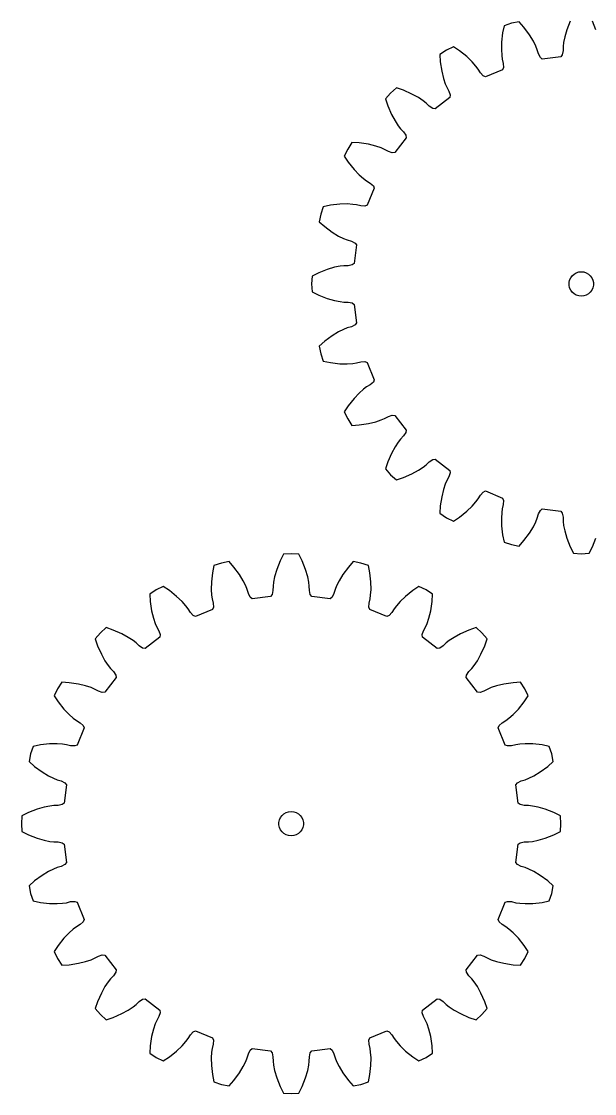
# Model space of a CAD drawing. Extents: x 0 to 209, y 0 to 199.
# Drawn here: x 0 to 70.3, y 0 to 131.5 of the extents above; entities that cross this region are included whole.
import ezdxf

# ---------------------------------------------------------------- set-up
doc = ezdxf.new("R2010")
doc.units = 0

msp = doc.modelspace()

# ---------------------------------------------------------------- linework, layer by layer
for p, q in [((67.35, 131.55), (66.93, 130.49)), ((70.48, 130.49), (70.07, 131.55)), ((59.23, 130.98), (59.05, 130.1)), ((60.14, 131.29), (59.23, 130.98)), ((61.08, 131.48), (60.14, 131.29)), ((61.68, 130.8), (61.08, 131.48)), ((62.35, 129.88), (61.68, 130.8)), ((66.93, 130.49), (66.68, 129.61)), ((58.93, 128.97), (58.9, 128.05)), ((59.05, 130.1), (58.93, 128.97)), ((62.83, 129.1), (62.35, 129.88)), ((63.14, 128.48), (62.83, 129.1)), ((66.54, 128.93), (66.49, 128.45)), ((66.68, 129.61), (66.54, 128.93)), ((52.16, 127.98), (51.36, 127.45)), ((53.02, 128.41), (52.16, 127.98)), ((53.77, 127.91), (53.02, 128.41)), ((54.66, 127.2), (53.77, 127.91)), ((58.9, 128.05), (58.95, 127.35)), ((63.31, 128.04), (63.14, 128.48)), ((63.46, 127.53), (63.31, 128.04)), ((66.47, 127.93), (66.37, 127.43)), ((66.49, 128.45), (66.47, 127.93)), ((51.36, 127.45), (51.41, 126.55)), ((51.41, 126.55), (51.58, 125.42)), ((55.32, 126.57), (54.66, 127.2)), ((55.78, 126.04), (55.32, 126.57)), ((58.95, 127.35), (59.02, 126.88)), ((59.02, 126.88), (59.14, 126.37)), ((59.14, 126.37), (59.17, 125.87)), ((63.69, 127.08), (63.46, 127.53)), ((63.93, 126.89), (63.69, 127.08)), ((66.19, 127.18), (63.93, 126.89)), ((66.37, 127.43), (66.19, 127.18)), ((51.58, 125.42), (51.8, 124.53)), ((56.06, 125.66), (55.78, 126.04)), ((56.34, 125.21), (56.06, 125.66)), ((56.67, 124.84), (56.34, 125.21)), ((59.06, 125.58), (56.96, 124.71)), ((59.17, 125.87), (59.06, 125.58)), ((51.8, 124.53), (52.02, 123.87)), ((52.02, 123.87), (52.21, 123.44)), ((56.96, 124.71), (56.67, 124.84)), ((45.3, 122.72), (44.67, 122)), ((46.02, 123.35), (45.3, 122.72)), ((46.88, 123.07), (46.02, 123.35)), ((47.92, 122.61), (46.88, 123.07)), ((48.72, 122.17), (47.92, 122.61)), ((52.21, 123.44), (52.47, 122.97)), ((52.47, 122.97), (52.62, 122.5)), ((52.62, 122.5), (52.59, 122.19)), ((44.67, 122), (44.95, 121.14)), ((44.95, 121.14), (45.41, 120.1)), ((49.3, 121.79), (48.72, 122.17)), ((49.68, 121.49), (49.3, 121.79)), ((50.06, 121.13), (49.68, 121.49)), ((50.48, 120.85), (50.06, 121.13)), ((52.59, 122.19), (50.78, 120.8)), ((45.41, 120.1), (45.85, 119.3)), ((50.78, 120.8), (50.48, 120.85)), ((45.85, 119.3), (46.23, 118.72)), ((46.23, 118.72), (46.53, 118.35)), ((47.22, 117.24), (45.83, 115.43)), ((46.53, 118.35), (46.89, 117.96)), ((46.89, 117.96), (47.17, 117.55)), ((47.17, 117.55), (47.22, 117.24)), ((40.04, 115.86), (39.61, 115)), ((40.57, 116.66), (40.04, 115.86)), ((41.47, 116.61), (40.57, 116.66)), ((42.6, 116.44), (41.47, 116.61)), ((43.49, 116.22), (42.6, 116.44)), ((44.15, 116), (43.49, 116.22)), ((44.58, 115.81), (44.15, 116)), ((45.05, 115.56), (44.58, 115.81)), ((39.61, 115), (40.11, 114.25)), ((45.52, 115.4), (45.05, 115.56)), ((45.83, 115.43), (45.52, 115.4)), ((40.11, 114.25), (40.82, 113.36)), ((40.82, 113.36), (41.46, 112.7)), ((41.46, 112.7), (41.98, 112.24)), ((41.98, 112.24), (42.36, 111.96)), ((42.36, 111.96), (42.81, 111.68)), ((43.31, 111.06), (42.44, 108.96)), ((42.81, 111.68), (43.19, 111.35)), ((43.19, 111.35), (43.31, 111.06)), ((36.73, 107.88), (36.54, 106.94)), ((37.04, 108.79), (36.73, 107.88)), ((37.93, 108.97), (37.04, 108.79)), ((39.06, 109.1), (37.93, 108.97)), ((39.97, 109.12), (39.06, 109.1)), ((40.67, 109.07), (39.97, 109.12)), ((41.14, 109), (40.67, 109.07)), ((41.65, 108.88), (41.14, 109)), ((42.15, 108.85), (41.65, 108.88)), ((42.44, 108.96), (42.15, 108.85)), ((36.54, 106.94), (37.22, 106.34)), ((37.22, 106.34), (38.14, 105.67)), ((38.14, 105.67), (38.92, 105.19)), ((38.92, 105.19), (39.54, 104.88)), ((39.54, 104.88), (39.99, 104.71)), ((39.99, 104.71), (40.49, 104.56)), ((40.49, 104.56), (40.94, 104.33)), ((41.14, 104.09), (40.84, 101.83)), ((40.94, 104.33), (41.14, 104.09)), ((38.41, 101.35), (37.53, 101.09)), ((39.1, 101.48), (38.41, 101.35)), ((39.57, 101.54), (39.1, 101.48)), ((40.1, 101.55), (39.57, 101.54)), ((40.59, 101.65), (40.1, 101.55)), ((40.84, 101.83), (40.59, 101.65)), ((35.67, 100.27), (35.6, 99.31)), ((36.48, 100.67), (35.67, 100.27)), ((37.53, 101.09), (36.48, 100.67)), ((67.28, 99.78), (67.41, 100.06)), ((67.41, 100.06), (67.59, 100.32)), ((67.59, 100.32), (67.83, 100.53)), ((67.83, 100.53), (68.1, 100.68)), ((68.1, 100.68), (68.4, 100.78)), ((68.4, 100.78), (68.71, 100.81)), ((68.71, 100.81), (69.02, 100.78)), ((69.02, 100.78), (69.32, 100.68)), ((69.32, 100.68), (69.59, 100.53)), ((69.59, 100.53), (69.82, 100.32)), ((69.82, 100.32), (70.01, 100.06)), ((70.01, 100.06), (70.14, 99.78)), ((35.6, 99.31), (35.67, 98.35)), ((67.22, 99.47), (67.28, 99.78)), ((67.22, 99.16), (67.22, 99.47)), ((67.28, 98.85), (67.22, 99.16)), ((67.41, 98.56), (67.28, 98.85)), ((70.14, 98.85), (70.01, 98.56)), ((70.14, 99.78), (70.2, 99.47)), ((70.2, 99.16), (70.14, 98.85)), ((70.2, 99.47), (70.2, 99.16)), ((35.67, 98.35), (36.48, 97.95)), ((36.48, 97.95), (37.53, 97.54)), ((37.53, 97.54), (38.41, 97.28)), ((67.59, 98.31), (67.41, 98.56)), ((67.83, 98.1), (67.59, 98.31)), ((68.1, 97.94), (67.83, 98.1)), ((68.4, 97.85), (68.1, 97.94)), ((68.71, 97.81), (68.4, 97.85)), ((69.02, 97.85), (68.71, 97.81)), ((69.32, 97.94), (69.02, 97.85)), ((69.59, 98.1), (69.32, 97.94)), ((69.82, 98.31), (69.59, 98.1)), ((70.01, 98.56), (69.82, 98.31)), ((38.41, 97.28), (39.1, 97.14)), ((39.1, 97.14), (39.57, 97.09)), ((39.57, 97.09), (40.1, 97.08)), ((40.1, 97.08), (40.59, 96.98)), ((40.59, 96.98), (40.84, 96.79)), ((40.84, 96.79), (41.14, 94.53)), ((38.92, 93.44), (38.14, 92.96)), ((39.54, 93.74), (38.92, 93.44)), ((39.99, 93.92), (39.54, 93.74)), ((40.49, 94.07), (39.99, 93.92)), ((40.94, 94.29), (40.49, 94.07)), ((41.14, 94.53), (40.94, 94.29)), ((37.22, 92.28), (36.54, 91.69)), ((38.14, 92.96), (37.22, 92.28)), ((36.54, 91.69), (36.73, 90.74)), ((36.73, 90.74), (37.04, 89.83)), ((37.04, 89.83), (37.93, 89.66)), ((37.93, 89.66), (39.06, 89.53)), ((39.06, 89.53), (39.97, 89.51)), ((39.97, 89.51), (40.67, 89.55)), ((40.67, 89.55), (41.14, 89.62)), ((41.14, 89.62), (41.65, 89.75)), ((41.65, 89.75), (42.15, 89.78)), ((42.15, 89.78), (42.44, 89.66)), ((42.44, 89.66), (43.31, 87.56)), ((42.81, 86.94), (42.36, 86.67)), ((43.19, 87.28), (42.81, 86.94)), ((43.31, 87.56), (43.19, 87.28)), ((41.46, 85.93), (40.82, 85.26)), ((41.98, 86.39), (41.46, 85.93)), ((42.36, 86.67), (41.98, 86.39)), ((40.11, 84.37), (39.61, 83.62)), ((40.82, 85.26), (40.11, 84.37)), ((39.61, 83.62), (40.04, 82.76)), ((44.58, 82.82), (45.05, 83.07)), ((45.05, 83.07), (45.52, 83.23)), ((45.52, 83.23), (45.83, 83.19)), ((45.83, 83.19), (47.22, 81.39)), ((40.04, 82.76), (40.57, 81.96)), ((40.57, 81.96), (41.47, 82.02)), ((41.47, 82.02), (42.6, 82.19)), ((42.6, 82.19), (43.49, 82.4)), ((43.49, 82.4), (44.15, 82.63)), ((44.15, 82.63), (44.58, 82.82)), ((46.53, 80.28), (46.23, 79.91)), ((46.89, 80.66), (46.53, 80.28)), ((47.17, 81.08), (46.89, 80.66)), ((47.22, 81.39), (47.17, 81.08)), ((45.85, 79.33), (45.41, 78.52)), ((46.23, 79.91), (45.85, 79.33)), ((45.41, 78.52), (44.95, 77.48)), ((50.06, 77.5), (50.48, 77.77)), ((50.48, 77.77), (50.78, 77.82)), ((50.78, 77.82), (52.59, 76.44)), ((44.95, 77.48), (44.67, 76.63)), ((44.67, 76.63), (45.3, 75.9)), ((47.92, 76.01), (48.72, 76.45)), ((48.72, 76.45), (49.3, 76.84)), ((49.3, 76.84), (49.68, 77.14)), ((49.68, 77.14), (50.06, 77.5)), ((52.59, 76.44), (52.62, 76.13)), ((45.3, 75.9), (46.02, 75.27)), ((46.02, 75.27), (46.88, 75.56)), ((46.88, 75.56), (47.92, 76.01)), ((52.21, 75.19), (52.02, 74.75)), ((52.47, 75.65), (52.21, 75.19)), ((52.62, 76.13), (52.47, 75.65)), ((51.8, 74.09), (51.58, 73.2)), ((52.02, 74.75), (51.8, 74.09)), ((56.34, 73.41), (56.67, 73.79)), ((56.67, 73.79), (56.96, 73.92)), ((56.96, 73.92), (59.06, 73.04)), ((51.58, 73.2), (51.41, 72.08)), ((55.32, 72.06), (55.78, 72.58)), ((55.78, 72.58), (56.06, 72.97)), ((56.06, 72.97), (56.34, 73.41)), ((59.06, 73.04), (59.17, 72.75)), ((59.17, 72.75), (59.14, 72.25)), ((51.41, 72.08), (51.36, 71.18)), ((51.36, 71.18), (52.16, 70.64)), ((53.77, 70.72), (54.66, 71.43)), ((54.66, 71.43), (55.32, 72.06)), ((58.95, 71.27), (58.9, 70.58)), ((59.02, 71.74), (58.95, 71.27)), ((59.14, 72.25), (59.02, 71.74)), ((63.31, 70.59), (63.46, 71.1)), ((63.46, 71.1), (63.69, 71.54)), ((63.69, 71.54), (63.93, 71.74)), ((63.93, 71.74), (66.19, 71.44)), ((66.19, 71.44), (66.37, 71.19)), ((66.37, 71.19), (66.47, 70.7)), ((52.16, 70.64), (53.02, 70.22)), ((53.02, 70.22), (53.77, 70.72)), ((58.9, 70.58), (58.93, 69.66)), ((62.83, 69.52), (63.14, 70.15)), ((63.14, 70.15), (63.31, 70.59)), ((66.47, 70.7), (66.49, 70.17)), ((66.49, 70.17), (66.54, 69.7)), ((58.93, 69.66), (59.05, 68.53)), ((59.05, 68.53), (59.23, 67.65)), ((61.68, 67.83), (62.35, 68.74)), ((62.35, 68.74), (62.83, 69.52)), ((66.54, 69.7), (66.68, 69.02)), ((66.68, 69.02), (66.93, 68.14)), ((59.23, 67.65), (60.14, 67.34)), ((60.14, 67.34), (61.08, 67.15)), ((61.08, 67.15), (61.68, 67.83)), ((66.93, 68.14), (67.35, 67.08)), ((67.35, 67.08), (67.75, 66.27)), ((69.67, 66.27), (70.07, 67.08)), ((70.07, 67.08), (70.48, 68.14)), ((32.15, 66.15), (31.74, 65.34)), ((33.1, 66.21), (32.15, 66.15)), ((34.06, 66.15), (33.1, 66.21)), ((34.46, 65.34), (34.06, 66.15)), ((67.75, 66.27), (68.71, 66.21)), ((68.71, 66.21), (69.67, 66.27)), ((23.63, 64.77), (23.45, 63.89)), ((24.54, 65.08), (23.63, 64.77)), ((25.48, 65.27), (24.54, 65.08)), ((26.08, 64.59), (25.48, 65.27)), ((26.75, 63.68), (26.08, 64.59)), ((31.74, 65.34), (31.33, 64.28)), ((34.88, 64.28), (34.46, 65.34)), ((40.13, 64.59), (39.46, 63.68)), ((40.73, 65.27), (40.13, 64.59)), ((41.67, 65.08), (40.73, 65.27)), ((42.58, 64.77), (41.67, 65.08)), ((42.76, 63.89), (42.58, 64.77)), ((23.45, 63.89), (23.32, 62.76)), ((27.23, 62.89), (26.75, 63.68)), ((31.07, 63.4), (30.93, 62.72)), ((31.33, 64.28), (31.07, 63.4)), ((35.14, 63.4), (34.88, 64.28)), ((35.27, 62.72), (35.14, 63.4)), ((39.46, 63.68), (38.98, 62.89)), ((42.89, 62.76), (42.76, 63.89)), ((17.41, 62.2), (16.55, 61.77)), ((18.17, 61.7), (17.41, 62.2)), ((23.32, 62.76), (23.3, 61.84)), ((23.3, 61.84), (23.34, 61.15)), ((27.54, 62.27), (27.23, 62.89)), ((27.71, 61.83), (27.54, 62.27)), ((27.86, 61.32), (27.71, 61.83)), ((30.88, 62.24), (30.87, 61.72)), ((30.93, 62.72), (30.88, 62.24)), ((35.33, 62.24), (35.27, 62.72)), ((35.34, 61.72), (35.33, 62.24)), ((38.5, 61.83), (38.35, 61.32)), ((38.67, 62.27), (38.5, 61.83)), ((38.98, 62.89), (38.67, 62.27)), ((42.86, 61.15), (42.91, 61.84)), ((42.91, 61.84), (42.89, 62.76)), ((48.79, 62.2), (48.04, 61.7)), ((49.66, 61.77), (48.79, 62.2)), ((16.55, 61.77), (15.75, 61.24)), ((15.75, 61.24), (15.81, 60.34)), ((19.05, 60.99), (18.17, 61.7)), ((19.72, 60.36), (19.05, 60.99)), ((23.34, 61.15), (23.41, 60.68)), ((23.41, 60.68), (23.54, 60.16)), ((28.08, 60.87), (27.86, 61.32)), ((28.33, 60.68), (28.08, 60.87)), ((30.58, 60.97), (28.33, 60.68)), ((30.77, 61.23), (30.58, 60.97)), ((30.87, 61.72), (30.77, 61.23)), ((35.44, 61.23), (35.34, 61.72)), ((35.63, 60.97), (35.44, 61.23)), ((37.88, 60.68), (35.63, 60.97)), ((38.13, 60.87), (37.88, 60.68)), ((38.35, 61.32), (38.13, 60.87)), ((42.67, 60.16), (42.79, 60.68)), ((42.79, 60.68), (42.86, 61.15)), ((47.15, 60.99), (46.49, 60.36)), ((48.04, 61.7), (47.15, 60.99)), ((50.46, 61.24), (49.66, 61.77)), ((50.4, 60.34), (50.46, 61.24)), ((15.81, 60.34), (15.98, 59.21)), ((15.98, 59.21), (16.2, 58.32)), ((20.18, 59.83), (19.72, 60.36)), ((20.46, 59.45), (20.18, 59.83)), ((20.73, 59), (20.46, 59.45)), ((23.46, 59.37), (21.35, 58.5)), ((23.57, 59.66), (23.46, 59.37)), ((23.54, 60.16), (23.57, 59.66)), ((42.64, 59.66), (42.67, 60.16)), ((42.75, 59.37), (42.64, 59.66)), ((44.86, 58.5), (42.75, 59.37)), ((45.75, 59.45), (45.47, 59)), ((46.03, 59.83), (45.75, 59.45)), ((46.49, 60.36), (46.03, 59.83)), ((50.01, 58.32), (50.23, 59.21)), ((50.23, 59.21), (50.4, 60.34)), ((16.2, 58.32), (16.42, 57.66)), ((21.07, 58.63), (20.73, 59)), ((21.35, 58.5), (21.07, 58.63)), ((45.14, 58.63), (44.86, 58.5)), ((45.47, 59), (45.14, 58.63)), ((49.79, 57.66), (50.01, 58.32)), ((10.42, 57.15), (9.7, 56.51)), ((11.27, 56.86), (10.42, 57.15)), ((12.32, 56.4), (11.27, 56.86)), ((16.42, 57.66), (16.61, 57.23)), ((16.61, 57.23), (16.86, 56.77)), ((16.86, 56.77), (17.02, 56.29)), ((49.19, 56.29), (49.35, 56.77)), ((49.35, 56.77), (49.6, 57.23)), ((49.6, 57.23), (49.79, 57.66)), ((54.93, 56.86), (53.89, 56.4)), ((55.79, 57.15), (54.93, 56.86)), ((56.51, 56.51), (55.79, 57.15)), ((9.7, 56.51), (9.06, 55.79)), ((9.06, 55.79), (9.35, 54.93)), ((13.12, 55.96), (12.32, 56.4)), ((13.7, 55.58), (13.12, 55.96)), ((14.07, 55.28), (13.7, 55.58)), ((14.45, 54.92), (14.07, 55.28)), ((16.99, 55.98), (15.18, 54.59)), ((17.02, 56.29), (16.99, 55.98)), ((49.22, 55.98), (49.19, 56.29)), ((51.03, 54.59), (49.22, 55.98)), ((52.14, 55.28), (51.76, 54.92)), ((52.51, 55.58), (52.14, 55.28)), ((53.09, 55.96), (52.51, 55.58)), ((53.89, 56.4), (53.09, 55.96)), ((57.15, 55.79), (56.51, 56.51)), ((56.86, 54.93), (57.15, 55.79)), ((9.35, 54.93), (9.81, 53.89)), ((14.87, 54.64), (14.45, 54.92)), ((15.18, 54.59), (14.87, 54.64)), ((51.34, 54.64), (51.03, 54.59)), ((51.76, 54.92), (51.34, 54.64)), ((56.4, 53.89), (56.86, 54.93)), ((9.81, 53.89), (10.24, 53.09)), ((10.24, 53.09), (10.63, 52.51)), ((55.58, 52.51), (55.96, 53.09)), ((55.96, 53.09), (56.4, 53.89)), ((10.63, 52.51), (10.93, 52.14)), ((10.93, 52.14), (11.29, 51.76)), ((11.29, 51.76), (11.57, 51.34)), ((11.57, 51.34), (11.61, 51.03)), ((54.59, 51.03), (54.64, 51.34)), ((54.64, 51.34), (54.92, 51.76)), ((54.92, 51.76), (55.28, 52.14)), ((55.28, 52.14), (55.58, 52.51)), ((4.97, 50.46), (4.44, 49.66)), ((5.87, 50.4), (4.97, 50.46)), ((6.99, 50.23), (5.87, 50.4)), ((7.88, 50.01), (6.99, 50.23)), ((8.54, 49.79), (7.88, 50.01)), ((11.61, 51.03), (10.23, 49.22)), ((55.98, 49.22), (54.59, 51.03)), ((58.32, 50.01), (57.66, 49.79)), ((59.21, 50.23), (58.32, 50.01)), ((60.34, 50.4), (59.21, 50.23)), ((61.24, 50.46), (60.34, 50.4)), ((61.77, 49.66), (61.24, 50.46)), ((4.44, 49.66), (4.01, 48.79)), ((4.01, 48.79), (4.51, 48.04)), ((8.98, 49.6), (8.54, 49.79)), ((9.44, 49.35), (8.98, 49.6)), ((9.92, 49.19), (9.44, 49.35)), ((10.23, 49.22), (9.92, 49.19)), ((56.29, 49.19), (55.98, 49.22)), ((56.77, 49.35), (56.29, 49.19)), ((57.23, 49.6), (56.77, 49.35)), ((57.66, 49.79), (57.23, 49.6)), ((61.7, 48.04), (62.2, 48.79)), ((62.2, 48.79), (61.77, 49.66)), ((4.51, 48.04), (5.22, 47.15)), ((60.99, 47.15), (61.7, 48.04)), ((5.22, 47.15), (5.85, 46.49)), ((5.85, 46.49), (6.37, 46.03)), ((6.37, 46.03), (6.76, 45.75)), ((59.45, 45.75), (59.83, 46.03)), ((59.83, 46.03), (60.36, 46.49)), ((60.36, 46.49), (60.99, 47.15)), ((6.76, 45.75), (7.21, 45.47)), ((7.71, 44.86), (6.84, 42.75)), ((7.21, 45.47), (7.58, 45.14)), ((7.58, 45.14), (7.71, 44.86)), ((58.5, 44.86), (58.63, 45.14)), ((59.37, 42.75), (58.5, 44.86)), ((58.63, 45.14), (59, 45.47)), ((59, 45.47), (59.45, 45.75)), ((1.44, 42.58), (1.13, 41.67)), ((2.32, 42.76), (1.44, 42.58)), ((3.45, 42.89), (2.32, 42.76)), ((4.37, 42.91), (3.45, 42.89)), ((5.06, 42.86), (4.37, 42.91)), ((5.53, 42.79), (5.06, 42.86)), ((6.04, 42.67), (5.53, 42.79)), ((6.55, 42.64), (6.04, 42.67)), ((6.84, 42.75), (6.55, 42.64)), ((59.66, 42.64), (59.37, 42.75)), ((60.16, 42.67), (59.66, 42.64)), ((60.68, 42.79), (60.16, 42.67)), ((61.15, 42.86), (60.68, 42.79)), ((61.84, 42.91), (61.15, 42.86)), ((62.76, 42.89), (61.84, 42.91)), ((63.89, 42.76), (62.76, 42.89)), ((64.77, 42.58), (63.89, 42.76)), ((65.08, 41.67), (64.77, 42.58)), ((1.13, 41.67), (0.94, 40.73)), ((65.27, 40.73), (65.08, 41.67)), ((0.94, 40.73), (1.62, 40.13)), ((1.62, 40.13), (2.53, 39.46)), ((2.53, 39.46), (3.32, 38.98)), ((62.89, 38.98), (63.68, 39.46)), ((63.68, 39.46), (64.59, 40.13)), ((64.59, 40.13), (65.27, 40.73)), ((3.32, 38.98), (3.94, 38.67)), ((3.94, 38.67), (4.38, 38.5)), ((4.38, 38.5), (4.89, 38.35)), ((4.89, 38.35), (5.34, 38.13)), ((60.87, 38.13), (61.32, 38.35)), ((61.32, 38.35), (61.83, 38.5)), ((61.83, 38.5), (62.27, 38.67)), ((62.27, 38.67), (62.89, 38.98)), ((5.53, 37.88), (5.23, 35.63)), ((5.34, 38.13), (5.53, 37.88)), ((60.68, 37.88), (60.87, 38.13)), ((60.97, 35.63), (60.68, 37.88)), ((5.23, 35.63), (4.98, 35.44)), ((61.23, 35.44), (60.97, 35.63)), ((0.87, 34.46), (0.06, 34.06)), ((1.93, 34.88), (0.87, 34.46)), ((2.81, 35.14), (1.93, 34.88)), ((3.49, 35.27), (2.81, 35.14)), ((3.96, 35.33), (3.49, 35.27)), ((4.49, 35.34), (3.96, 35.33)), ((4.98, 35.44), (4.49, 35.34)), ((31.99, 34.11), (32.22, 34.32)), ((32.22, 34.32), (32.49, 34.47)), ((32.49, 34.47), (32.79, 34.57)), ((32.79, 34.57), (33.1, 34.6)), ((33.1, 34.6), (33.42, 34.57)), ((33.42, 34.57), (33.71, 34.47)), ((33.71, 34.47), (33.99, 34.32)), ((33.99, 34.32), (34.22, 34.11)), ((61.72, 35.34), (61.23, 35.44)), ((62.24, 35.33), (61.72, 35.34)), ((62.72, 35.27), (62.24, 35.33)), ((63.4, 35.14), (62.72, 35.27)), ((64.28, 34.88), (63.4, 35.14)), ((65.34, 34.46), (64.28, 34.88)), ((66.15, 34.06), (65.34, 34.46)), ((0.06, 34.06), (0, 33.1)), ((0, 33.1), (0.06, 32.15)), ((31.61, 33.26), (31.68, 33.57)), ((31.61, 32.95), (31.61, 33.26)), ((31.68, 32.64), (31.61, 32.95)), ((31.68, 33.57), (31.81, 33.85)), ((31.81, 33.85), (31.99, 34.11)), ((34.22, 34.11), (34.4, 33.85)), ((34.4, 33.85), (34.53, 33.57)), ((34.53, 33.57), (34.6, 33.26)), ((34.6, 32.95), (34.53, 32.64)), ((34.6, 33.26), (34.6, 32.95)), ((66.21, 33.1), (66.15, 34.06)), ((66.15, 32.15), (66.21, 33.1)), ((0.06, 32.15), (0.87, 31.74)), ((0.87, 31.74), (1.93, 31.33)), ((31.81, 32.35), (31.68, 32.64)), ((31.99, 32.1), (31.81, 32.35)), ((32.22, 31.89), (31.99, 32.1)), ((32.49, 31.73), (32.22, 31.89)), ((32.79, 31.64), (32.49, 31.73)), ((33.1, 31.6), (32.79, 31.64)), ((33.42, 31.64), (33.1, 31.6)), ((33.71, 31.73), (33.42, 31.64)), ((33.99, 31.89), (33.71, 31.73)), ((34.22, 32.1), (33.99, 31.89)), ((34.4, 32.35), (34.22, 32.1)), ((34.53, 32.64), (34.4, 32.35)), ((64.28, 31.33), (65.34, 31.74)), ((65.34, 31.74), (66.15, 32.15)), ((1.93, 31.33), (2.81, 31.07)), ((2.81, 31.07), (3.49, 30.93)), ((3.49, 30.93), (3.96, 30.88)), ((3.96, 30.88), (4.49, 30.87)), ((4.49, 30.87), (4.98, 30.77)), ((4.98, 30.77), (5.23, 30.58)), ((5.23, 30.58), (5.53, 28.33)), ((60.68, 28.33), (60.97, 30.58)), ((60.97, 30.58), (61.23, 30.77)), ((61.23, 30.77), (61.72, 30.87)), ((61.72, 30.87), (62.24, 30.88)), ((62.24, 30.88), (62.72, 30.93)), ((62.72, 30.93), (63.4, 31.07)), ((63.4, 31.07), (64.28, 31.33)), ((4.38, 27.71), (3.94, 27.54)), ((4.89, 27.86), (4.38, 27.71)), ((5.34, 28.08), (4.89, 27.86)), ((5.53, 28.33), (5.34, 28.08)), ((60.87, 28.08), (60.68, 28.33)), ((61.32, 27.86), (60.87, 28.08)), ((61.83, 27.71), (61.32, 27.86)), ((62.27, 27.54), (61.83, 27.71)), ((2.53, 26.75), (1.62, 26.08)), ((3.32, 27.23), (2.53, 26.75)), ((3.94, 27.54), (3.32, 27.23)), ((62.89, 27.23), (62.27, 27.54)), ((63.68, 26.75), (62.89, 27.23)), ((64.59, 26.08), (63.68, 26.75)), ((1.62, 26.08), (0.94, 25.48)), ((0.94, 25.48), (1.13, 24.54)), ((65.27, 25.48), (64.59, 26.08)), ((65.08, 24.54), (65.27, 25.48)), ((1.13, 24.54), (1.44, 23.63)), ((64.77, 23.63), (65.08, 24.54)), ((1.44, 23.63), (2.32, 23.45)), ((2.32, 23.45), (3.45, 23.32)), ((3.45, 23.32), (4.37, 23.3)), ((4.37, 23.3), (5.06, 23.34)), ((5.06, 23.34), (5.53, 23.41)), ((5.53, 23.41), (6.04, 23.54)), ((6.04, 23.54), (6.55, 23.57)), ((6.55, 23.57), (6.84, 23.46)), ((6.84, 23.46), (7.71, 21.35)), ((58.5, 21.35), (59.37, 23.46)), ((59.37, 23.46), (59.66, 23.57)), ((59.66, 23.57), (60.16, 23.54)), ((60.16, 23.54), (60.68, 23.41)), ((60.68, 23.41), (61.15, 23.34)), ((61.15, 23.34), (61.84, 23.3)), ((61.84, 23.3), (62.76, 23.32)), ((62.76, 23.32), (63.89, 23.45)), ((63.89, 23.45), (64.77, 23.63)), ((7.58, 21.07), (7.21, 20.73)), ((7.71, 21.35), (7.58, 21.07)), ((58.63, 21.07), (58.5, 21.35)), ((59, 20.73), (58.63, 21.07)), ((6.37, 20.18), (5.85, 19.72)), ((6.76, 20.46), (6.37, 20.18)), ((7.21, 20.73), (6.76, 20.46)), ((59.45, 20.46), (59, 20.73)), ((59.83, 20.18), (59.45, 20.46)), ((60.36, 19.72), (59.83, 20.18)), ((5.22, 19.05), (4.51, 18.17)), ((5.85, 19.72), (5.22, 19.05)), ((60.99, 19.05), (60.36, 19.72)), ((61.7, 18.17), (60.99, 19.05)), ((4.51, 18.17), (4.01, 17.41)), ((4.01, 17.41), (4.44, 16.55)), ((62.2, 17.41), (61.7, 18.17)), ((61.77, 16.55), (62.2, 17.41)), ((4.44, 16.55), (4.97, 15.75)), ((4.97, 15.75), (5.87, 15.81)), ((5.87, 15.81), (6.99, 15.98)), ((6.99, 15.98), (7.88, 16.2)), ((7.88, 16.2), (8.54, 16.42)), ((8.54, 16.42), (8.98, 16.61)), ((8.98, 16.61), (9.44, 16.86)), ((9.44, 16.86), (9.92, 17.02)), ((9.92, 17.02), (10.23, 16.99)), ((10.23, 16.99), (11.61, 15.18)), ((54.59, 15.18), (55.98, 16.99)), ((55.98, 16.99), (56.29, 17.02)), ((56.29, 17.02), (56.77, 16.86)), ((56.77, 16.86), (57.23, 16.61)), ((57.23, 16.61), (57.66, 16.42)), ((57.66, 16.42), (58.32, 16.2)), ((58.32, 16.2), (59.21, 15.98)), ((59.21, 15.98), (60.34, 15.81)), ((60.34, 15.81), (61.24, 15.75)), ((61.24, 15.75), (61.77, 16.55)), ((11.57, 14.87), (11.29, 14.45)), ((11.61, 15.18), (11.57, 14.87)), ((54.64, 14.87), (54.59, 15.18)), ((54.92, 14.45), (54.64, 14.87)), ((10.63, 13.7), (10.24, 13.12)), ((10.93, 14.07), (10.63, 13.7)), ((11.29, 14.45), (10.93, 14.07)), ((55.28, 14.07), (54.92, 14.45)), ((55.58, 13.7), (55.28, 14.07)), ((55.96, 13.12), (55.58, 13.7)), ((9.81, 12.32), (9.35, 11.27)), ((10.24, 13.12), (9.81, 12.32)), ((56.4, 12.32), (55.96, 13.12)), ((56.86, 11.27), (56.4, 12.32)), ((9.35, 11.27), (9.06, 10.42)), ((13.12, 10.24), (13.7, 10.63)), ((13.7, 10.63), (14.07, 10.93)), ((14.07, 10.93), (14.45, 11.29)), ((14.45, 11.29), (14.87, 11.57)), ((14.87, 11.57), (15.18, 11.61)), ((15.18, 11.61), (16.99, 10.23)), ((49.22, 10.23), (51.03, 11.61)), ((51.03, 11.61), (51.34, 11.57)), ((51.34, 11.57), (51.76, 11.29)), ((51.76, 11.29), (52.14, 10.93)), ((52.14, 10.93), (52.51, 10.63)), ((52.51, 10.63), (53.09, 10.24)), ((57.15, 10.42), (56.86, 11.27)), ((9.06, 10.42), (9.7, 9.7)), ((9.7, 9.7), (10.42, 9.06)), ((10.42, 9.06), (11.27, 9.35)), ((11.27, 9.35), (12.32, 9.81)), ((12.32, 9.81), (13.12, 10.24)), ((16.86, 9.44), (16.61, 8.98)), ((17.02, 9.92), (16.86, 9.44)), ((16.99, 10.23), (17.02, 9.92)), ((49.19, 9.92), (49.22, 10.23)), ((49.35, 9.44), (49.19, 9.92)), ((49.6, 8.98), (49.35, 9.44)), ((53.09, 10.24), (53.89, 9.81)), ((53.89, 9.81), (54.93, 9.35)), ((54.93, 9.35), (55.79, 9.06)), ((55.79, 9.06), (56.51, 9.7)), ((56.51, 9.7), (57.15, 10.42)), ((16.42, 8.54), (16.2, 7.88)), ((16.61, 8.98), (16.42, 8.54)), ((49.79, 8.54), (49.6, 8.98)), ((50.01, 7.88), (49.79, 8.54)), ((15.98, 6.99), (15.81, 5.87)), ((16.2, 7.88), (15.98, 6.99)), ((20.18, 6.37), (20.46, 6.76)), ((20.46, 6.76), (20.73, 7.21)), ((20.73, 7.21), (21.07, 7.58)), ((21.07, 7.58), (21.35, 7.71)), ((21.35, 7.71), (23.46, 6.84)), ((23.46, 6.84), (23.57, 6.55)), ((42.64, 6.55), (42.75, 6.84)), ((42.75, 6.84), (44.86, 7.71)), ((44.86, 7.71), (45.14, 7.58)), ((45.14, 7.58), (45.47, 7.21)), ((45.47, 7.21), (45.75, 6.76)), ((45.75, 6.76), (46.03, 6.37)), ((50.23, 6.99), (50.01, 7.88)), ((50.4, 5.87), (50.23, 6.99)), ((15.81, 5.87), (15.75, 4.97)), ((19.05, 5.22), (19.72, 5.85)), ((19.72, 5.85), (20.18, 6.37)), ((23.41, 5.53), (23.34, 5.06)), ((23.54, 6.04), (23.41, 5.53)), ((23.57, 6.55), (23.54, 6.04)), ((27.86, 4.89), (28.08, 5.34)), ((28.08, 5.34), (28.33, 5.53)), ((28.33, 5.53), (30.58, 5.23)), ((35.63, 5.23), (37.88, 5.53)), ((37.88, 5.53), (38.13, 5.34)), ((38.13, 5.34), (38.35, 4.89)), ((42.67, 6.04), (42.64, 6.55)), ((42.79, 5.53), (42.67, 6.04)), ((42.86, 5.06), (42.79, 5.53)), ((46.03, 6.37), (46.49, 5.85)), ((46.49, 5.85), (47.15, 5.22)), ((50.46, 4.97), (50.4, 5.87)), ((15.75, 4.97), (16.55, 4.44)), ((16.55, 4.44), (17.41, 4.01)), ((17.41, 4.01), (18.17, 4.51)), ((18.17, 4.51), (19.05, 5.22)), ((23.34, 5.06), (23.3, 4.37)), ((23.3, 4.37), (23.32, 3.45)), ((27.54, 3.94), (27.71, 4.38)), ((27.71, 4.38), (27.86, 4.89)), ((30.58, 5.23), (30.77, 4.98)), ((30.77, 4.98), (30.87, 4.49)), ((30.87, 4.49), (30.88, 3.96)), ((30.88, 3.96), (30.93, 3.49)), ((35.27, 3.49), (35.33, 3.96)), ((35.33, 3.96), (35.34, 4.49)), ((35.34, 4.49), (35.44, 4.98)), ((35.44, 4.98), (35.63, 5.23)), ((38.35, 4.89), (38.5, 4.38)), ((38.5, 4.38), (38.67, 3.94)), ((42.91, 4.37), (42.86, 5.06)), ((42.89, 3.45), (42.91, 4.37)), ((47.15, 5.22), (48.04, 4.51)), ((48.04, 4.51), (48.79, 4.01)), ((48.79, 4.01), (49.66, 4.44)), ((49.66, 4.44), (50.46, 4.97)), ((23.32, 3.45), (23.45, 2.32)), ((26.75, 2.53), (27.23, 3.32)), ((27.23, 3.32), (27.54, 3.94)), ((30.93, 3.49), (31.07, 2.81)), ((31.07, 2.81), (31.33, 1.93)), ((34.88, 1.93), (35.14, 2.81)), ((35.14, 2.81), (35.27, 3.49)), ((38.67, 3.94), (38.98, 3.32)), ((38.98, 3.32), (39.46, 2.53)), ((42.76, 2.32), (42.89, 3.45)), ((23.45, 2.32), (23.63, 1.44)), ((23.63, 1.44), (24.54, 1.13)), ((25.48, 0.94), (26.08, 1.62)), ((26.08, 1.62), (26.75, 2.53)), ((31.33, 1.93), (31.74, 0.87)), ((34.46, 0.87), (34.88, 1.93)), ((39.46, 2.53), (40.13, 1.62)), ((40.13, 1.62), (40.73, 0.94)), ((41.67, 1.13), (42.58, 1.44)), ((42.58, 1.44), (42.76, 2.32)), ((24.54, 1.13), (25.48, 0.94)), ((31.74, 0.87), (32.15, 0.06)), ((32.15, 0.06), (33.1, 0)), ((33.1, 0), (34.06, 0.06)), ((34.06, 0.06), (34.46, 0.87)), ((40.73, 0.94), (41.67, 1.13))]:
    msp.add_line(p, q)

doc.saveas('drawing.dxf')
